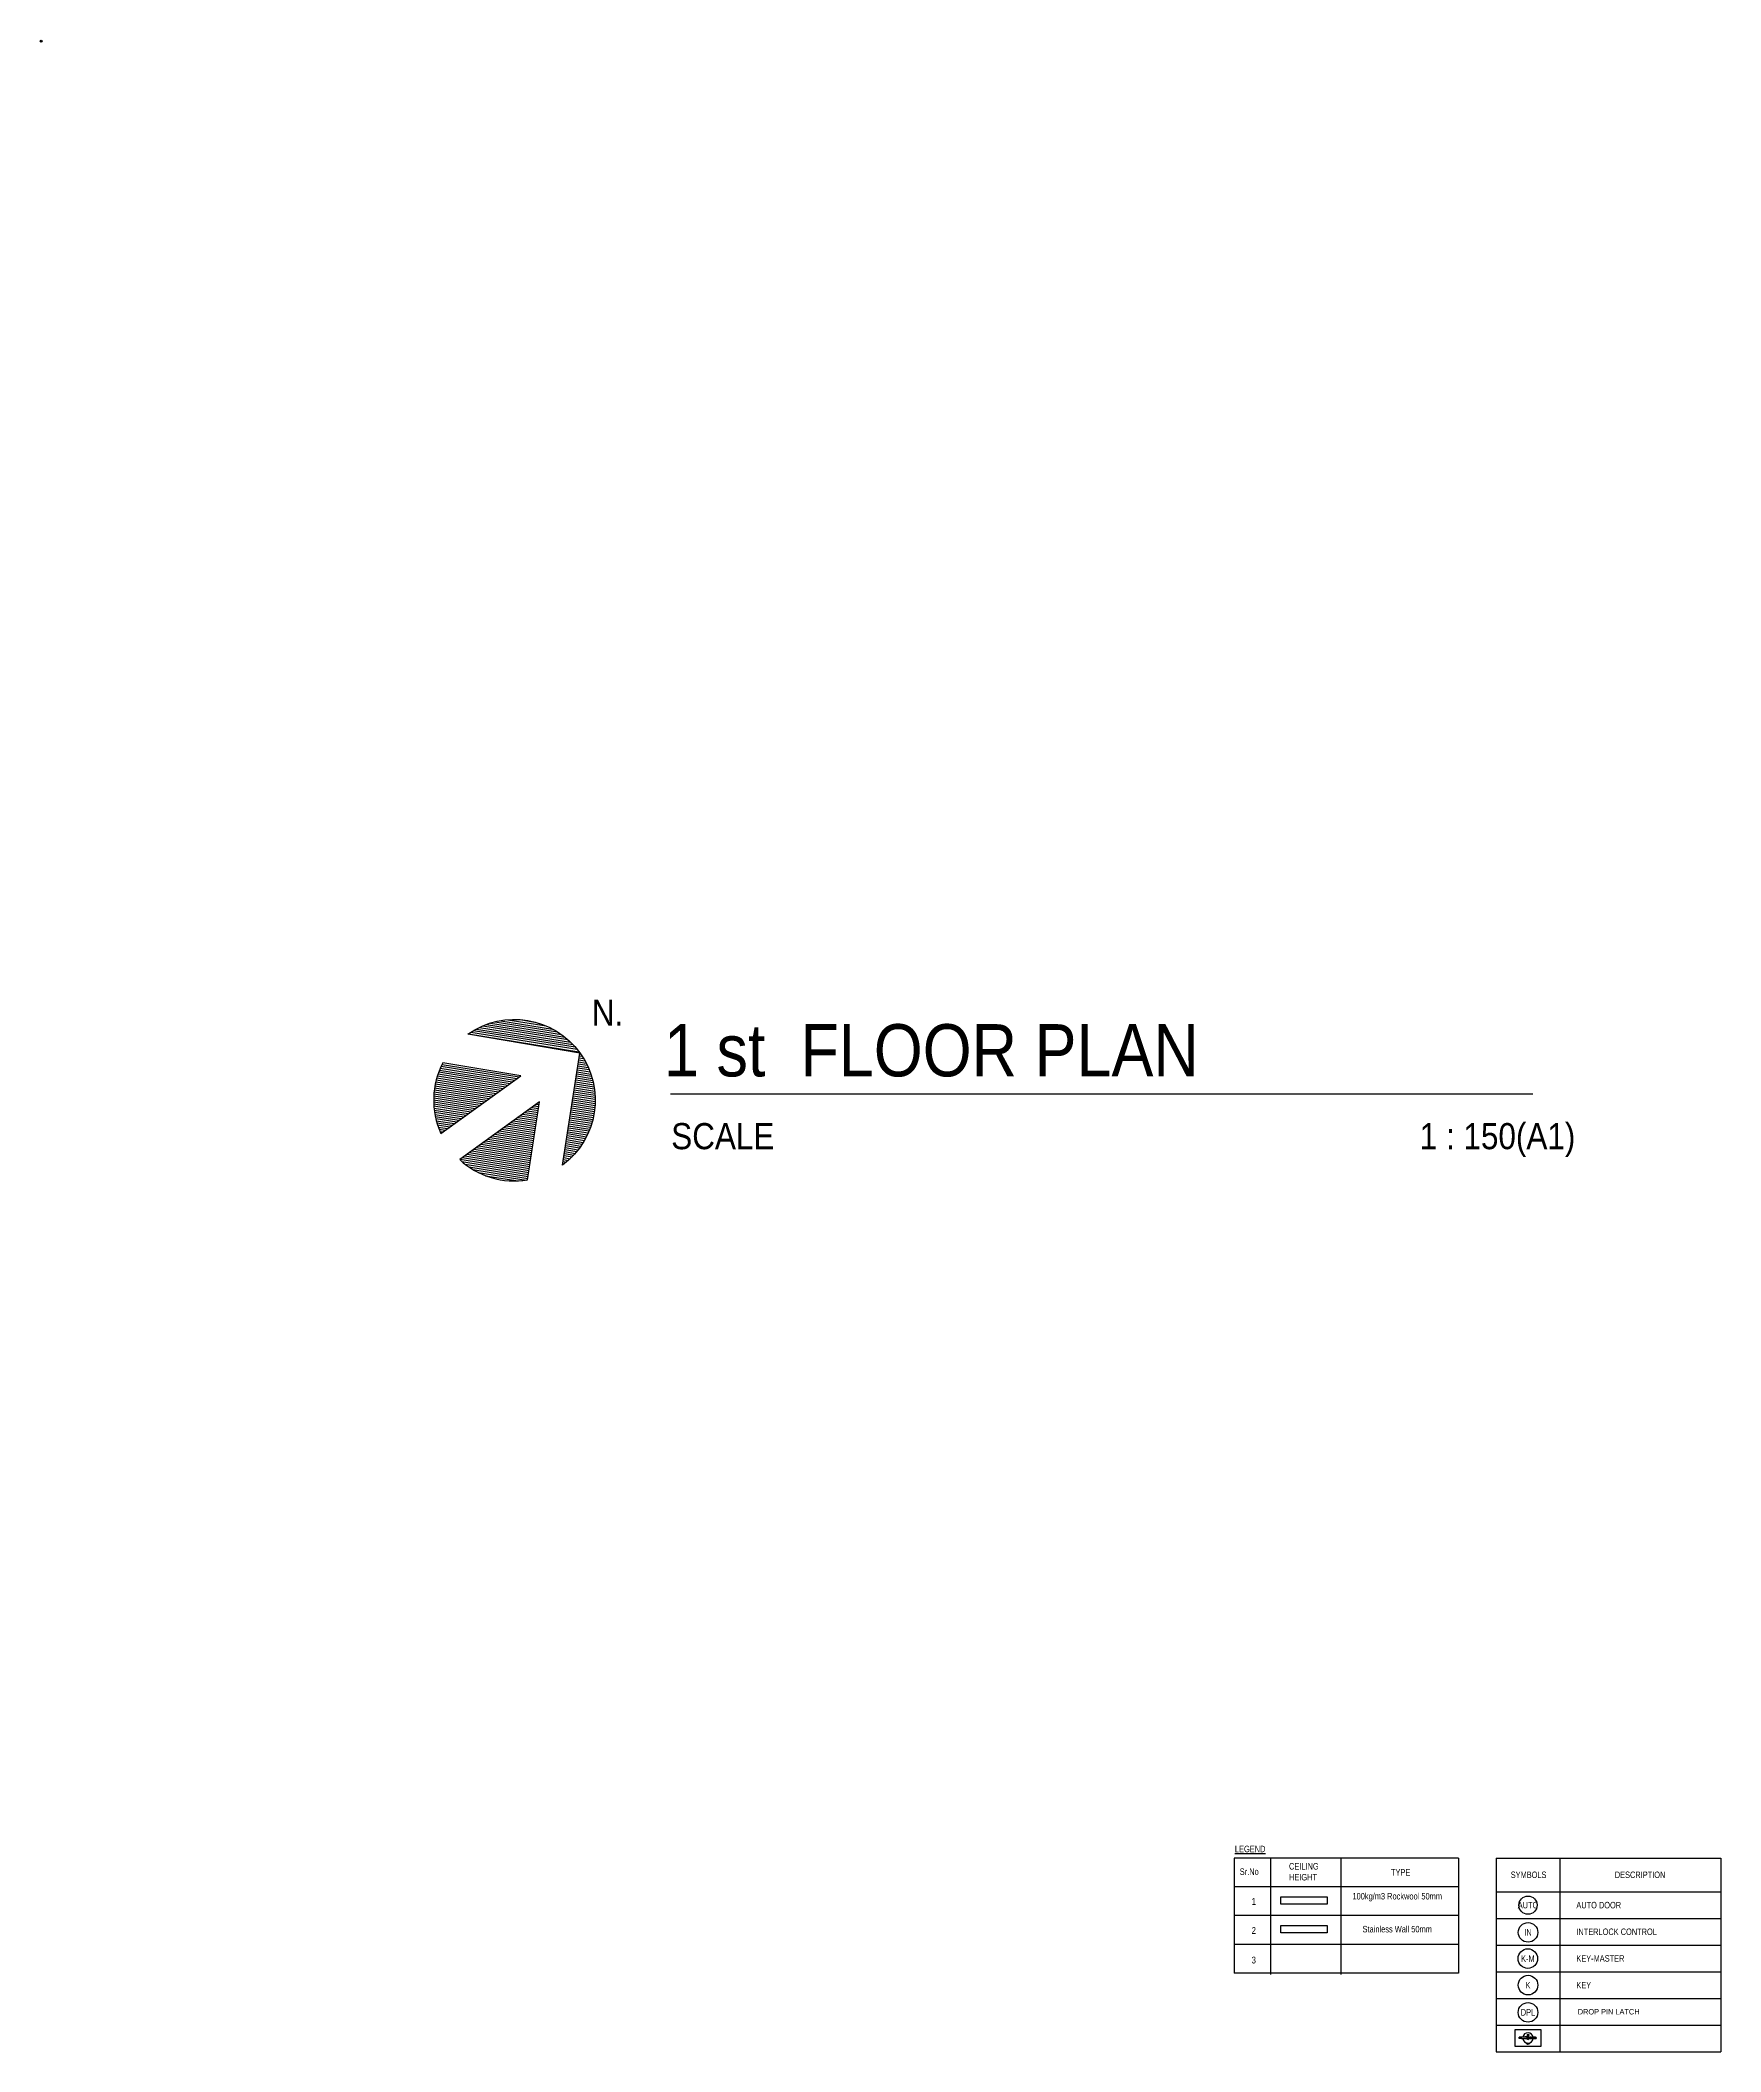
# Model space of a CAD drawing. Header units: millimetres. Extents: x -62354 to 129108, y -71259 to 35407.
# Drawn here: x 26053 to 51775, y -53304 to -22514 of the extents above; entities that cross this region are included whole.
import ezdxf

# ---------------------------------------------------------------- set-up
doc = ezdxf.new("R2010")
doc.units = ezdxf.units.MM
doc.header["$MEASUREMENT"] = 0
for name, color, linetype in [('1st FL Layout xrf$0$Auto Door', 1, 'Continuous'), ('1st FL Layout xrf$0$Fire Extinguisher', 1, 'Continuous'), ('1st FL Layout xrf$0$Interlock and Key', 2, 'Continuous'), ('1st FL Layout xrf$0$OUTSIDE', 253, 'Continuous')]:
    doc.layers.add(name, color=color, linetype=linetype)
doc.styles.add('1st FL Layout xrf$0$ENGCOR', font='cordia2.shx', dxfattribs={"width": 0.9})
doc.styles.add('1st FL Layout xrf$0$Rs85', font='angsana.shx', dxfattribs={"width": 0.85})

# ---------------------------------------------------------------- blocks, each defined once
blk = doc.blocks.new('*X15')
at = {"color": 0}
for p, q in [((106.916, 46.767), (108.141, 47.992)), ((106.917, 46.813), (108.095, 47.991)), ((106.921, 46.861), (108.047, 47.987)), ((106.927, 46.911), (107.997, 47.981)), ((106.935, 46.964), (107.944, 47.973)), ((106.946, 47.019), (107.889, 47.962)), ((106.961, 47.078), (107.83, 47.947)), ((108.175, 47.983), (108.185, 47.992)), ((108.197, 47.961), (108.228, 47.991)), ((108.22, 47.939), (108.269, 47.988)), ((108.242, 47.917), (108.309, 47.984)), ((108.264, 47.895), (108.348, 47.979)), ((108.286, 47.873), (108.386, 47.973)), ((108.309, 47.851), (108.423, 47.966)), ((108.331, 47.829), (108.459, 47.958)), ((108.353, 47.807), (108.495, 47.948)), ((106.981, 47.142), (107.766, 47.927)), ((107.007, 47.212), (107.696, 47.901)), ((107.043, 47.292), (107.616, 47.865)), ((107.096, 47.389), (107.519, 47.812)), ((107.205, 47.543), (107.365, 47.702)), ((108.375, 47.785), (108.529, 47.939)), ((108.398, 47.763), (108.562, 47.928)), ((108.42, 47.741), (108.595, 47.916)), ((108.442, 47.719), (108.627, 47.904)), ((108.464, 47.697), (108.658, 47.891)), ((108.487, 47.675), (108.689, 47.878)), ((108.509, 47.653), (108.719, 47.863)), ((108.531, 47.631), (108.748, 47.848)), ((108.553, 47.61), (108.777, 47.833)), ((108.576, 47.588), (108.805, 47.817)), ((108.598, 47.566), (108.832, 47.8)), ((108.62, 47.544), (108.859, 47.783)), ((108.642, 47.522), (108.885, 47.765)), ((108.664, 47.5), (108.911, 47.746)), ((108.687, 47.478), (108.936, 47.727)), ((108.709, 47.456), (108.96, 47.707)), ((108.731, 47.434), (108.984, 47.687)), ((108.753, 47.412), (109.008, 47.666)), ((108.776, 47.39), (109.031, 47.645)), ((108.798, 47.368), (109.053, 47.623)), ((108.82, 47.346), (109.075, 47.6)), ((108.842, 47.324), (109.096, 47.577)), ((108.865, 47.302), (109.116, 47.554)), ((108.887, 47.28), (109.136, 47.53)), ((108.909, 47.258), (109.156, 47.505)), ((108.931, 47.236), (109.175, 47.48)), ((108.954, 47.214), (109.193, 47.454)), ((108.976, 47.192), (109.211, 47.428)), ((108.998, 47.17), (109.228, 47.401)), ((109.02, 47.148), (109.245, 47.373)), ((109.043, 47.126), (109.261, 47.345)), ((109.065, 47.105), (109.276, 47.316)), ((109.087, 47.083), (109.291, 47.286)), ((109.109, 47.061), (109.305, 47.256)), ((109.131, 47.039), (109.318, 47.225)), ((109.154, 47.017), (109.331, 47.194)), ((109.176, 46.995), (109.343, 47.162)), ((109.198, 46.973), (109.354, 47.129)), ((109.22, 46.951), (109.365, 47.095)), ((109.243, 46.929), (109.374, 47.06)), ((109.265, 46.907), (109.383, 47.025)), ((109.287, 46.885), (109.391, 46.989)), ((109.309, 46.863), (109.398, 46.951)), ((109.332, 46.841), (109.404, 46.913)), ((109.354, 46.819), (109.408, 46.874)), ((109.376, 46.797), (109.412, 46.833)), ((109.398, 46.775), (109.414, 46.791))]:
    blk.add_line(p, q, dxfattribs=at)
blk = doc.blocks.new('*X16')
at = {"color": 0}
for p, q in [((108.415, 47.03), (108.422, 47.036)), ((108.415, 46.985), (108.444, 47.014)), ((108.415, 46.941), (108.467, 46.992)), ((108.415, 46.897), (108.489, 46.971)), ((108.415, 46.853), (108.511, 46.949)), ((108.415, 46.809), (108.533, 46.927)), ((108.415, 46.764), (108.556, 46.905)), ((108.415, 46.72), (108.578, 46.883)), ((108.415, 46.676), (108.6, 46.861)), ((108.415, 46.632), (108.622, 46.839)), ((108.415, 46.588), (108.644, 46.817)), ((108.415, 46.543), (108.667, 46.795)), ((108.415, 46.499), (108.689, 46.773)), ((108.415, 46.455), (108.711, 46.751)), ((108.415, 46.411), (108.733, 46.729)), ((108.415, 46.367), (108.756, 46.707)), ((108.415, 46.323), (108.778, 46.685)), ((108.415, 46.278), (108.8, 46.663)), ((108.415, 46.234), (108.822, 46.641)), ((108.415, 46.19), (108.845, 46.619)), ((108.415, 46.146), (108.867, 46.597)), ((108.415, 46.102), (108.889, 46.575)), ((108.415, 46.057), (108.911, 46.553)), ((108.415, 46.013), (108.934, 46.531)), ((108.415, 45.969), (108.956, 46.509)), ((108.415, 45.925), (108.978, 46.487)), ((108.415, 45.881), (109, 46.466)), ((108.415, 45.836), (109.023, 46.444)), ((108.415, 45.792), (109.045, 46.422)), ((108.415, 45.748), (109.067, 46.4)), ((108.415, 45.704), (109.089, 46.378)), ((108.415, 45.66), (109.111, 46.356)), ((108.415, 45.615), (109.134, 46.334)), ((108.415, 45.571), (109.156, 46.312)), ((108.415, 45.527), (109.178, 46.29)), ((108.46, 45.528), (109.2, 46.268)), ((108.521, 45.544), (109.223, 46.246)), ((108.587, 45.566), (109.245, 46.224)), ((108.66, 45.594), (109.267, 46.202)), ((108.744, 45.635), (109.273, 46.164)), ((108.851, 45.697), (109.211, 46.057))]:
    blk.add_line(p, q, dxfattribs=at)
blk = doc.blocks.new('*X17')
at = {"color": 0}
for p, q in [((107.059, 46.16), (107.915, 47.016)), ((107.075, 46.131), (107.915, 46.972)), ((107.091, 46.103), (107.915, 46.927)), ((107.108, 46.076), (107.915, 46.883)), ((107.125, 46.049), (107.915, 46.839)), ((107.143, 46.023), (107.915, 46.795)), ((107.162, 45.997), (107.915, 46.751)), ((107.181, 45.972), (107.915, 46.706)), ((107.201, 45.948), (107.915, 46.662)), ((107.221, 45.924), (107.915, 46.618)), ((107.242, 45.9), (107.915, 46.574)), ((107.263, 45.877), (107.915, 46.53)), ((107.285, 45.855), (107.915, 46.485)), ((107.308, 45.833), (107.915, 46.441)), ((107.331, 45.812), (107.915, 46.397)), ((107.354, 45.792), (107.915, 46.353)), ((107.378, 45.772), (107.915, 46.309)), ((107.403, 45.752), (107.915, 46.264)), ((107.428, 45.733), (107.915, 46.22)), ((107.454, 45.715), (107.915, 46.176)), ((107.48, 45.697), (107.915, 46.132)), ((107.507, 45.68), (107.915, 46.088)), ((107.535, 45.663), (107.915, 46.043)), ((107.563, 45.647), (107.915, 45.999)), ((107.592, 45.632), (107.915, 45.955)), ((107.622, 45.617), (107.915, 45.911)), ((107.652, 45.603), (107.915, 45.867)), ((107.682, 45.59), (107.915, 45.823)), ((107.714, 45.577), (107.915, 45.778)), ((107.746, 45.565), (107.915, 45.734)), ((107.779, 45.554), (107.915, 45.69)), ((107.813, 45.543), (107.915, 45.646)), ((107.847, 45.534), (107.915, 45.602)), ((107.883, 45.525), (107.915, 45.557))]:
    blk.add_line(p, q, dxfattribs=at)
blk = doc.blocks.new('1st FL Layout xrf$0$-N')
at = {"color": 11}
for points in [[(0.782, 0.178), (-0.042, 0.991), (-0.867, 0.178, -0.987371)], [(-0.207, 0.365), (-0.78, -0.2, 0.230785), (-0.207, -0.64)], [(0.695, -0.2), (0.122, 0.365), (0.122, -0.64, 0.230785)]]:
    blk.add_lwpolyline(points, format="xyb", close=True, dxfattribs=at)
at = {"color": 11, "xscale": 0.6593869272232714, "yscale": 0.6593869272232714, "zscale": 0.6593869272232714}
for name in ['*X15', '*X17', '*X16']:
    blk.add_blockref(name, (-71.365, -30.654), dxfattribs=at)
blk = doc.blocks.new('1st FL Layout xrf$0$SYMBOLS DOOR')
at = {"color": 1}
blk.add_circle((0, 0), 139, dxfattribs=at)
at = {"color": 7, "insert": (0, 0), "char_height": 99.6, "width": 121.79, "attachment_point": 5, "style": '1st FL Layout xrf$0$Rs85'}
blk.add_mtext('AUTO', dxfattribs=at)
blk = doc.blocks.new('1st FL Layout xrf$0$Interlock Control')
at = {"layer": '1st FL Layout xrf$0$Interlock and Key'}
blk.add_circle((38997, 12971), 150, dxfattribs=at)
at = {"layer": '1st FL Layout xrf$0$Interlock and Key', "color": 7, "insert": (38997, 12971), "char_height": 100, "width": 91.75, "attachment_point": 5, "style": '1st FL Layout xrf$0$Rs85'}
blk.add_mtext('IN', dxfattribs=at)
blk = doc.blocks.new('1st FL Layout xrf$0$Key-Masster')
at = {"layer": '1st FL Layout xrf$0$Interlock and Key', "color": 4}
blk.add_circle((38994, 12685), 150, dxfattribs=at)
at = {"layer": '1st FL Layout xrf$0$Interlock and Key', "color": 7, "insert": (38994, 12685), "char_height": 100, "width": 242.07, "attachment_point": 5, "style": '1st FL Layout xrf$0$Rs85'}
blk.add_mtext('K-M', dxfattribs=at)
blk = doc.blocks.new('1st FL Layout xrf$0$Key')
at = {"layer": '1st FL Layout xrf$0$Interlock and Key', "color": 4}
blk.add_circle((38997, 12356), 150, dxfattribs=at)
at = {"layer": '1st FL Layout xrf$0$Interlock and Key', "color": 7, "insert": (38997, 12356), "char_height": 100, "width": 86.83, "attachment_point": 5, "style": '1st FL Layout xrf$0$Rs85'}
blk.add_mtext('\\pxqc;K', dxfattribs=at)
blk = doc.blocks.new('1st FL Layout xrf$0$DPL')
at = {"layer": '1st FL Layout xrf$0$Interlock and Key'}
blk.add_circle((0, 0), 150, dxfattribs=at)
at = {"layer": '1st FL Layout xrf$0$Interlock and Key', "color": 7, "insert": (0, 0), "char_height": 100, "width": 91.75, "attachment_point": 5, "style": '1st FL Layout xrf$0$Rs85'}
blk.add_mtext('DPL', dxfattribs=at)
blk = doc.blocks.new('*U484')
at = {"layer": '1st FL Layout xrf$0$OUTSIDE', "linetype": 'Continuous'}
for points in [[(-116, 650), (-119, 643), (-43, 635)], [(-119, 643), (-116, 636), (-43, 635)], [(-52, 653), (-116, 650), (-46, 652)], [(-109, 653), (-116, 650), (-52, 653)], [(-43, 652), (-116, 650), (-43, 635)], [(-116, 650), (-43, 652), (-46, 652)], [(-116, 636), (-46, 635), (-43, 635)], [(-116, 636), (-109, 633), (-46, 635)], [(-52, 653), (-58, 653), (-109, 653)], [(-46, 635), (-109, 633), (-52, 634)], [(-52, 634), (-109, 633), (-58, 633)]]:
    blk.add_solid(points, dxfattribs=at)
blk = doc.blocks.new('1st FL Layout xrf$0$Fire Extinguisher No Housing')
for p, q in [((-117, 11), (-63, 11)), ((-47, 9), (-50, 9)), ((-46, 11), (-46, -11)), ((-46, 11), (-31, 11)), ((-46, 8), (-31, 8)), ((-46, 6), (-31, 6)), ((-32, 76), (-31, 74)), ((-25, 8), (-25, -8)), ((-25, 8), (-18, 8)), ((-25, 3), (-18, 3)), ((-18, -13), (-18, 13)), ((-18, 13), (94, 12)), ((-16, 91), (-16, 84)), ((-14, 91), (-14, 84)), ((-10, 97), (10, 97)), ((-10, 95), (10, 95)), ((14, 91), (14, 84)), ((14, 13), (14, 15)), ((14, 13), (14, 15)), ((14, 15), (14, 15)), ((16, 91), (16, 84)), ((32, 76), (31, 74)), ((100, 10), (137, 10)), ((102, 8), (137, 8)), ((105, 1), (105, -1)), ((137, 10), (137, -10)), ((-117, -11), (-63, -11)), ((-47, -9), (-50, -9)), ((-46, -6), (-31, -6)), ((-46, -8), (-31, -8)), ((-46, -11), (-31, -11)), ((-25, -3), (-18, -3)), ((-25, -8), (-18, -8)), ((-18, -13), (94, -12)), ((-11, -51), (-11, -38)), ((11, -38), (-11, -38)), ((-11, -48), (11, -48)), ((11, -51), (-11, -51)), ((-8, -13), (-8, -38)), ((8, -13), (8, -38)), ((11, -51), (11, -38)), ((14, -14), (15, -13)), ((14, -13), (14, -13)), ((14, -13), (14, -13)), ((15, -14), (51, -14)), ((15, -14), (51, -14)), ((15, -15), (51, -15)), ((100, -10), (137, -10)), ((102, -8), (137, -8))]:
    blk.add_line(p, q)
blk.add_circle((0, 0), 13.3)
for centre, radius, start, end in [((-117, 0), 10.7, 90, 270), ((0, 0), 80, 8.6363, 172.3377), ((-65, -49), 60.1, 75.4552, 87.5164), ((0, 0), 82.1, 103.5662, 112.9303), ((-32, 1), 9.93, 50.2127, 88.8117), ((-31, 10), 2.64, 271.9881, 358.9526), ((-34, 0), 6.84, 297.4534, 62.5466), ((0, 0), 21.3, 147.6298, 156.9032), ((-20, 84), 4.27, 283.5662, 0), ((-20, 84), 6.4, 283.5662, 0), ((0, 0), 21.3, 37.0611, 141.3809), ((-10, 91), 6.4, 90, 180), ((-10, 91), 4.27, 90, 180), ((10, 91), 6.4, 0, 90), ((10, 91), 4.27, 0, 90), ((20, 84), 6.4, 180, 256.4338), ((20, 84), 4.27, 180, 256.4338), ((0, 0), 82.1, 67.0697, 76.4338), ((94, 1), 10.7, 0, 89.221), ((0, 0), 80, 187.6623, 351.3637), ((-65, 49), 60.1, 272.4836, 284.5448), ((-31, -10), 2.64, 1.0474, 88.0119), ((-32, -1), 9.93, 271.1883, 309.7873), ((0, 0), 21.3, 203.0968, 212.3702), ((0, 0), 21.3, 218.6191, 247.9757), ((-15, -13), 1.09, 184.1848, 357.3731), ((0, 0), 21.3, 292.0243, 310.0558), ((14, -15), 1.67, 101.8101, 350.1732), ((14, -15), 1.21, 90, 346.3844), ((14, -13), 0.143, 282.2941, 2.9308), ((14, -13), 0.305, 277.2272, 346.9737), ((15, -14), 0.267, 90, 270), ((14, -15), 1.21, 40.2976, 70.7774), ((15, -15), 0.267, 90, 270), ((0, 0), 21.3, 312.0013, 315.4535), ((14, -15), 1.67, 27.9629, 66.6982), ((0, 0), 21.3, 319.3461, 322.9389), ((51, -14), 0.267, 270, 90), ((51, -15), 0.267, 270, 90), ((94, -1), 10.7, 270.779, 0)]:
    blk.add_arc(centre, radius, start, end)
at = {"linetype": 'Continuous', "xscale": 1.066663999999926, "yscale": 1.066663999999926, "zscale": 1.066663999999926}
blk.add_blockref('*U484', (-1, -686), dxfattribs=at)
blk = doc.blocks.new('1st FL Layout xrf$0$Fire Extinguisher')
blk.add_lwpolyline([(41069, 430), (41069, 830), (40819, 830), (40819, 430)], close=True)
at = {"rotation": 270}
blk.add_blockref('1st FL Layout xrf$0$Fire Extinguisher No Housing', (40944, 630), dxfattribs=at)
blk = doc.blocks.new('1st FL Layout xrf')
at = {"color": 1}
blk.add_line((35701.6, -38643.6), (48896.5, -38643.6), dxfattribs=at)
at = {"color": 7}
for p, q in [((47763.2, -50338.3), (44327.5, -50338.3)), ((44327.5, -50338.3), (44327.5, -52100.8)), ((44882.9, -50338.3), (44882.9, -52122.1)), ((45959.7, -50338.3), (45959.7, -52122.1)), ((47763.2, -50778.9), (44327.5, -50778.9)), ((47763.2, -51219.5), (44327.5, -51219.5)), ((47763.2, -51660.1), (44327.5, -51660.1)), ((47763.2, -52100.8), (44327.5, -52100.8))]:
    blk.add_line(p, q, dxfattribs=at)
at = {"ltscale": 50}
for p, q in [((48339.3, -50338.3), (51775, -50338.3)), ((48339.3, -50856), (51775, -50856)), ((48339.3, -51264), (51775, -51264)), ((48339.3, -51672.1), (51775, -51672.1)), ((48339.3, -51672.1), (51775, -51672.1)), ((48339.3, -52080.1), (51775, -52080.1)), ((48339.3, -52488.1), (51775, -52488.1)), ((48339.3, -52896.1), (51775, -52896.1)), ((48339.3, -53304.1), (51775, -53304.1))]:
    blk.add_line(p, q, dxfattribs=at)
at = {"color": 7}
blk.add_lwpolyline([(47763.2, -50338.3), (47763.2, -52100.8)], dxfattribs=at)
at = {"ltscale": 50}
for points in [[(48339.3, -50338.3), (48339.3, -53304.1)], [(49310.4, -50338.3), (49310.4, -53304.1)], [(51775, -50338.3), (51775, -53304.1)]]:
    blk.add_lwpolyline(points, dxfattribs=at)
at = {"color": 3}
blk.add_lwpolyline([(45042.4, -50930.9), (45750.3, -50930.9), (45750.3, -51043.9), (45042.4, -51043.9)], close=True, dxfattribs=at)
at = {"color": 5}
blk.add_lwpolyline([(45042.4, -51371.5), (45750.3, -51371.5), (45750.3, -51484.5), (45042.4, -51484.5)], close=True, dxfattribs=at)
at = {"xscale": 1500.000000000002, "yscale": 1500.000000000002, "zscale": 1500.000000000002, "rotation": 305.843496605007}
blk.add_blockref('1st FL Layout xrf$0$-N', (33144.9, -38938), dxfattribs=at)
at = {"layer": '1st FL Layout xrf$0$Auto Door'}
blk.add_blockref('1st FL Layout xrf$0$SYMBOLS DOOR', (48824.9, -51060), dxfattribs=at)
at = {"layer": '1st FL Layout xrf$0$Fire Extinguisher', "rotation": 270}
blk.add_blockref('1st FL Layout xrf$0$Fire Extinguisher', (48194.9, -12148.7), dxfattribs=at)
at = {"layer": '1st FL Layout xrf$0$Interlock and Key'}
for name, p in [('1st FL Layout xrf$0$Interlock Control', (9828.1, -64447.5)), ('1st FL Layout xrf$0$Key-Masster', (9828.1, -64563)), ('1st FL Layout xrf$0$Key', (9828.1, -64640.1)), ('1st FL Layout xrf$0$DPL', (48824.9, -52701))]:
    blk.add_blockref(name, p, dxfattribs=at)
at = {"color": 7, "style": '1st FL Layout xrf$0$ENGCOR', "width": 0.9}
for s, p in [('N.', (34496.3, -37598.2)), ('SCALE', (35711.3, -39489)), ('1 : 150(A1)', (47167.6, -39489))]:
    blk.add_text(s, height=400, dxfattribs=at).set_placement(p)
at = {"color": 3, "style": '1st FL Layout xrf$0$ENGCOR', "width": 0.9}
blk.add_text('1 st  FLOOR PLAN', height=800, dxfattribs=at).set_placement((35600.9, -38375))
at = {"color": 0, "insert": (44338.3, -50150.2), "char_height": 100, "width": 2350.485, "attachment_point": 1, "style": '1st FL Layout xrf$0$Rs85'}
blk.add_mtext('{\\LLEGEND}', dxfattribs=at)
at = {"color": 3, "lineweight": 0, "attachment_point": 1, "style": '1st FL Layout xrf$0$Rs85'}
for s, insert, char_height, width in [('{\\C0;CEILING \\PHEIGHT}', (45166.3, -50415.3), 100, 932.385), ('{\\C0;Sr.No}', (44412.8, -50496.9), 100, 1998.125), ('{\\C0;TYPE}', (46726.9, -50508.1), 100, 1998.125), ('{\\C0;1}', (44594.5, -50951.6), 103.53, 1998.125), ('\\pxqc;{\\C0;100kg/m3 Rockwool 50mm}', (46123.3, -50873.2), 100, 1399.659), ('{\\C0;2}', (44594.5, -51395.5), 103.53, 1998.125), ('\\pxqc;{\\C0;Stainless Wall 50mm}', (46123.3, -51377.3), 100, 1399.659), ('{\\C0;3}', (44594.5, -51848.8), 103.53, 1998.125)]:
    blk.add_mtext(s, dxfattribs=dict(at, insert=insert, char_height=char_height, width=width))
at = {"attachment_point": 5, "style": '1st FL Layout xrf$0$Rs85'}
for s, insert, char_height, width in [('SYMBOLS', (48833.6, -50595.9), 99.56, 860.863), ('DESCRIPTION', (50540, -50595.9), 99.557, 860.863), ('\\pxql;AUTO DOOR', (50558.7, -51060), 99.557, 1988.212), ('\\pxql;INTERLOCK CONTROL', (50558.7, -51468), 99.557, 1988.212), ('\\pxql;KEY-MASTER', (50558.7, -51876.1), 99.557, 1988.212), ('\\pxql;KEY', (50558.7, -52284.1), 99.56, 1988.212), ('\\pxql;{\\H0.83333x;DROP PIN LATCH }', (50130.5, -52692.1), 99.557, 1088.886)]:
    blk.add_mtext(s, dxfattribs=dict(at, insert=insert, char_height=char_height, width=width))

msp = doc.modelspace()

# ---------------------------------------------------------------- linework, layer by layer
for radius in [15, 13.5, 11]:
    msp.add_circle((26068.40452, -22529.4499), radius)

# ---------------------------------------------------------------- block references
msp.add_blockref('1st FL Layout xrf', (0, 0))

doc.saveas('drawing.dxf')
